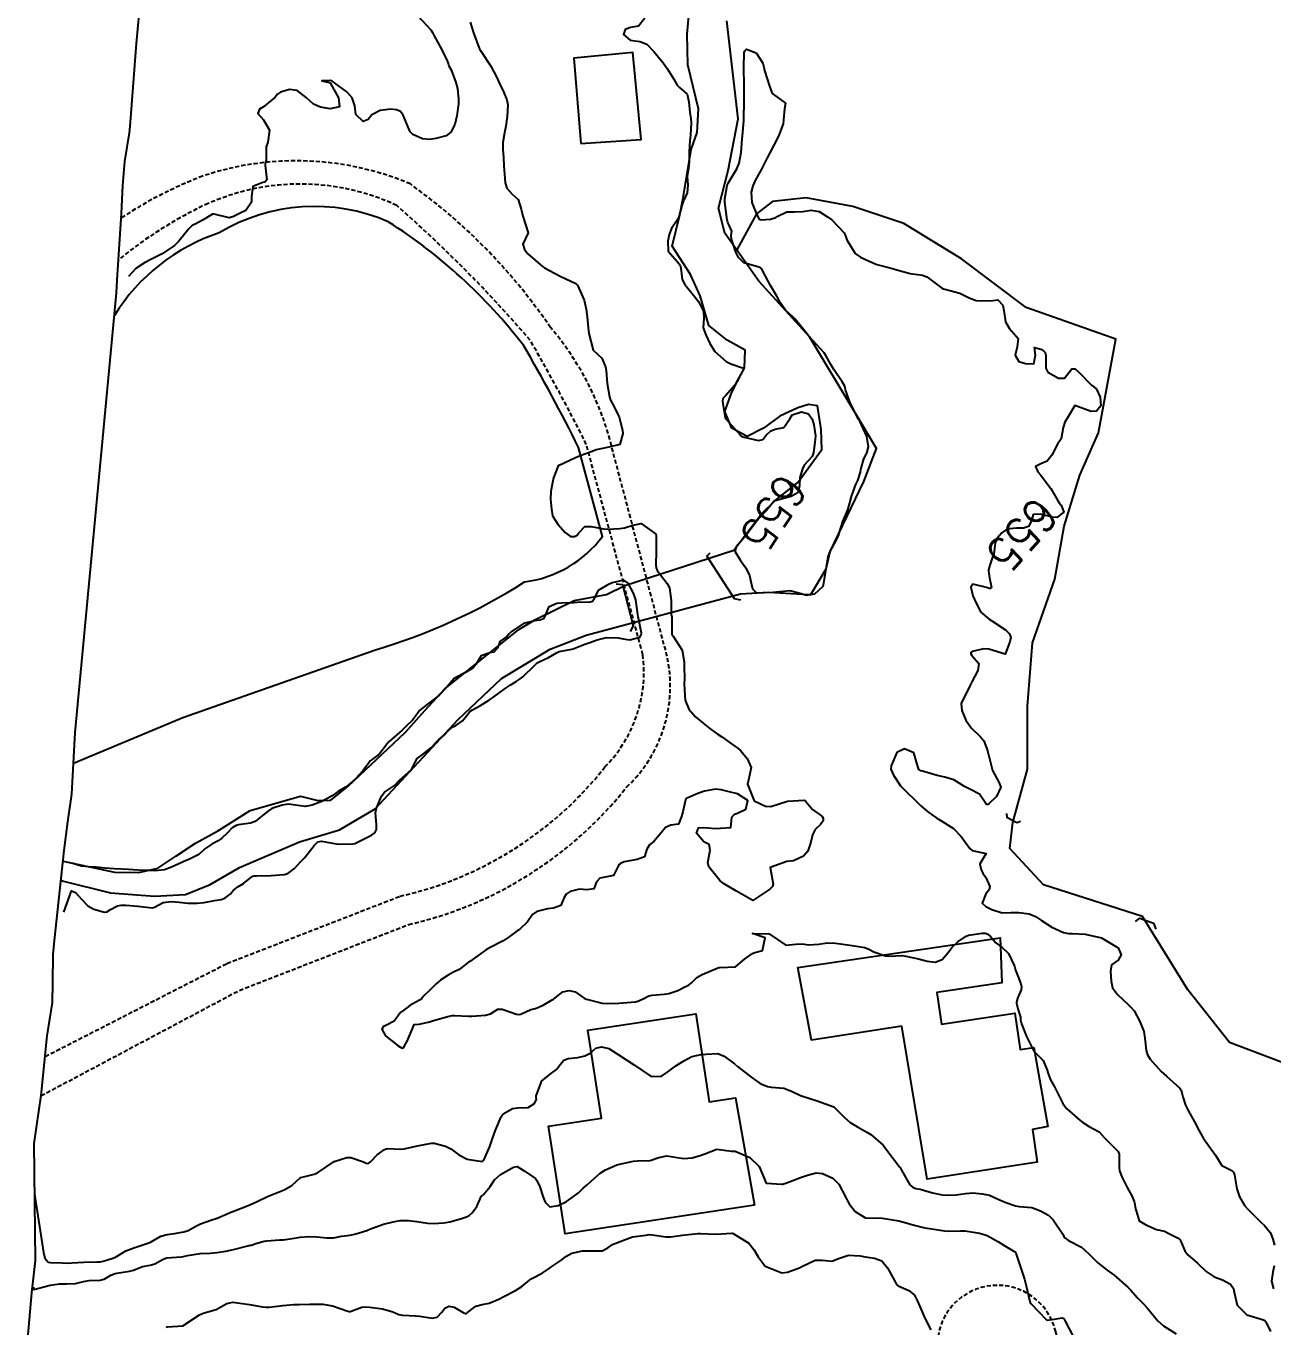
# Model space of a CAD drawing. Header units: metres. Extents: x 292545 to 299085, y 7450245 to 7463078.
# Drawn here: x 296462.1 to 296612.1, y 7460952 to 7461108.6 of the extents above; entities that cross this region are included whole.
import ezdxf
from ezdxf.enums import TextEntityAlignment as Align

# ---------------------------------------------------------------- set-up
doc = ezdxf.new("R2010")
doc.units = ezdxf.units.M
doc.linetypes.add('DASHED', pattern=[0.75, 0.5, -0.25])
for name, color, linetype in [('Area', 45, 'Continuous'), ('Cotas', 45, 'Continuous'), ('Curvas de Nivel 1m', 11, 'Continuous'), ('Curvas de Nivel 5m', 15, 'Continuous'), ('Edificações', 30, 'Continuous'), ('Hidrografia', 140, 'Continuous'), ('Pontes e viadutos', 190, 'Continuous'), ('Vias Secundárias', 230, 'DASHED')]:
    doc.layers.add(name, color=color, linetype=linetype)
doc.styles.add('Style-STANDARD', font='STANDARD.shx')

msp = doc.modelspace()

# ---------------------------------------------------------------- linework, layer by layer
at = {"layer": 'Area'}
msp.add_polyline3d([(296462.06, 7460948.32, 659.28), (296462.74, 7460956.11, 658.43), (296463.21, 7460959.99, 656.92), (296463.04, 7460974.06, 659.75), (296463.88, 7460979.84, 664.6), (296464.62, 7460987.04, 665.83), (296465.23, 7460991.05, 667.32), (296465.3, 7460993.42, 668.25), (296465.31, 7460996.81, 660.18), (296465.47, 7460998.51, 666.72), (296466.64, 7461009.32, 656.64), (296467.1, 7461012.77, 666.37), (296467.58, 7461016.11, 664.55), (296467.99, 7461023.55, 656.56), (296472.94, 7461076.44, 660.33), (296473.01, 7461077.98, 659.68), (296473.53, 7461085.98, 657.12), (296473.69, 7461089.35, 657.22), (296473.96, 7461092.23, 657.22), (296474.51, 7461095.69, 657.21), (296474.57, 7461096.45, 657.24), (296475.37, 7461106.44, 671.8), (296476.4, 7461117.7, 657.4)], dxfattribs=at)
at = {"layer": 'Curvas de Nivel 1m', "flags": 128}
for points, elevation in [([(296509.14, 7461109.81), (296510.77, 7461108.08), (296510.95, 7461107.79), (296511.17, 7461107.38), (296512.04, 7461105.78), (296512.72, 7461104.38), (296512.87, 7461103.93), (296512.94, 7461103.77), (296513.19, 7461103.28), (296513.78, 7461101.75), (296513.97, 7461101.04), (296514.1, 7461099.75), (296514.08, 7461099.17), (296513.91, 7461097.75), (296513.67, 7461096.71), (296513.17, 7461095.76), (296512.61, 7461095.35), (296511.38, 7461095), (296510.6, 7461094.9), (296509.78, 7461094.97), (296508.61, 7461095.49), (296508.29, 7461095.82), (296508.05, 7461096.4), (296507.43, 7461097.83), (296507.1, 7461098.28), (296506.65, 7461098.48), (296505.95, 7461098.55), (296504.65, 7461098.38), (296503.68, 7461097.87), (296503.21, 7461097.31), (296502.63, 7461097.06), (296501.74, 7461097.9), (296501.6, 7461098.95), (296501.28, 7461099.9), (296500.67, 7461100.64), (296498.88, 7461101.93), (296498.68, 7461102), (296497.65, 7461101.95), (296498.52, 7461101.77), (296498.68, 7461101.64), (296499.66, 7461099.92), (296499.76, 7461098.81), (296498.65, 7461098.6), (296497.5, 7461098.79), (296496.65, 7461099.15), (296495.76, 7461099.97), (296494.68, 7461100.79), (296493.75, 7461100.91), (296492.67, 7461100.58), (296492.33, 7461100.35), (296492.05, 7461100.01), (296490.65, 7461098.84), (296490.14, 7461098.54), (296489.96, 7461098.04), (296490.63, 7461097.27), (296491.34, 7461096.02), (296491.14, 7461094.56), (296490.96, 7461094.02), (296490.94, 7461092.39), (296490.84, 7461092.03), (296490.82, 7461091.78), (296491.02, 7461090.03), (296490.8, 7461089.76), (296490.54, 7461089.74), (296489.34, 7461089.23), (296489.18, 7461088.04), (296489.19, 7461087.37), (296488.51, 7461086.36), (296487.91, 7461086.06), (296486.96, 7461085.61), (296486.49, 7461085.45), (296484.68, 7461085.92), (296484.5, 7461085.91), (296483.37, 7461085.24), (296482.48, 7461084.74), (296482.06, 7461084.54), (296481.65, 7461084.13), (296480.46, 7461082.65), (296479.93, 7461082.16), (296478.44, 7461081.13), (296476.61, 7461080.2), (296476.48, 7461080.15), (296476.43, 7461080.13), (296475.27, 7461079.36), (296474.4, 7461078.4)], 657), ([(296515.49, 7461109.02), (296515.91, 7461107.73), (296516.58, 7461105.88), (296516.65, 7461105.72), (296516.73, 7461105.6), (296518, 7461103.71), (296518.69, 7461102.36), (296518.99, 7461101.7), (296519.54, 7461100.55), (296519.92, 7461099.68), (296520.02, 7461099.05), (296519.94, 7461097.68), (296519.78, 7461096.52), (296519.61, 7461095.69), (296519.44, 7461094.52), (296519.44, 7461093.69), (296519.5, 7461092.77), (296519.56, 7461091.69), (296519.61, 7461090.74), (296519.72, 7461089.68), (296519.91, 7461089.05), (296520.53, 7461088.31), (296521.29, 7461087.66), (296521.65, 7461086.52), (296521.83, 7461085.66), (296522.47, 7461083.65), (296521.82, 7461082.3), (296522.04, 7461081.65), (296522.45, 7461081.13), (296524.18, 7461079.63), (296524.42, 7461079.47), (296525.63, 7461078.83), (296526.41, 7461078.42), (296528.2, 7461077.58), (296528.4, 7461077.36), (296529.2, 7461075.57), (296529.44, 7461074.49), (296529.57, 7461073.57), (296529.69, 7461072.22), (296529.79, 7461071.57), (296530.3, 7461069.56), (296531.33, 7461068.58), (296531.78, 7461067.54), (296531.84, 7461067.1), (296531.97, 7461065.53), (296532.24, 7461063.93), (296532.37, 7461063.53), (296532.59, 7461063.17), (296533.43, 7461061.52), (296533.82, 7461059.88), (296533.88, 7461059.51), (296533.51, 7461058.18), (296532.17, 7461057.88), (296530.66, 7461057.55), (296530.16, 7461057.36), (296528.85, 7461056.88), (296528.15, 7461056.59), (296526.2, 7461055.66), (296526.14, 7461055.65), (296526.1, 7461055.65), (296526.07, 7461055.61), (296525.54, 7461054.2), (296525.4, 7461053.62), (296525.19, 7461052.53), (296525.17, 7461051.62), (296525.28, 7461050.41), (296525.42, 7461049.62), (296526.06, 7461048.6), (296526.94, 7461047.6), (296527.58, 7461047.13), (296528.04, 7461047.12), (296528.35, 7461047.27), (296528.57, 7461047.57), (296529.31, 7461048.31), (296530.05, 7461048.32), (296531.54, 7461048.06), (296532.05, 7461048.02), (296533.49, 7461048.08), (296534.05, 7461048.16), (296535.07, 7461048.49), (296536.06, 7461048.68), (296537.79, 7461047.46), (296537.86, 7461047.28), (296537.88, 7461045.46), (296537.85, 7461043.61), (296537.86, 7461043.46), (296537.87, 7461043.34), (296537.99, 7461043.02), (296539.21, 7461041.45), (296539.47, 7461040.95), (296539.68, 7461039.44), (296539.69, 7461037.68), (296539.74, 7461037.44), (296539.77, 7461037.29), (296539.75, 7461035.44), (296539.77, 7461035.31), (296539.9, 7461035.12), (296540.99, 7461033.43), (296541.23, 7461032.05), (296541.25, 7461031.43), (296541.27, 7461030), (296541.26, 7461029.43), (296541.31, 7461027.93), (296541.37, 7461027.42), (296541.79, 7461026.35), (296542.6, 7461025.41), (296543.77, 7461024.45), (296544.36, 7461023.98), (296545.21, 7461023.38), (296545.76, 7461023), (296546.92, 7461022.18), (296547.74, 7461021.62), (296548.04, 7461021.35), (296548.81, 7461020.42), (296549.3, 7461019.33), (296549.04, 7461017.99), (296548.88, 7461017.34), (296549.66, 7461015.33), (296551.04, 7461014.69), (296551.66, 7461014.65), (296553.66, 7461015.28), (296555.66, 7461015.41), (296555.89, 7461015.25), (296556.67, 7461014.26), (296557.65, 7461013.59), (296557.86, 7461013.44), (296557.98, 7461013.23), (296557.98, 7461012.89), (296557.63, 7461012.46), (296557.01, 7461011.85), (296556.69, 7461011.24), (296556.49, 7461010.36), (296556.11, 7461009.24), (296555.59, 7461008.64), (296554.4, 7461008.09), (296553.58, 7461008), (296553.04, 7461007.82), (296551.57, 7461007.3), (296551.94, 7461005.3), (296551.85, 7461004.99), (296551.54, 7461004.68), (296549.52, 7461003.33), (296547.53, 7461004.45), (296545.98, 7461005.37), (296545.55, 7461005.71), (296544.2, 7461007.39), (296544.08, 7461007.89), (296544.39, 7461009.39), (296544.25, 7461010.04), (296543.6, 7461010.38), (296542.74, 7461011.41), (296542.96, 7461012.07), (296543.62, 7461012.12), (296545.01, 7461011.99), (296545.62, 7461012.01), (296546.87, 7461012.11), (296546.99, 7461013.36), (296547.3, 7461013.7), (296547.65, 7461013.83), (296548.68, 7461014.31), (296548.92, 7461015.34), (296547.67, 7461016.14), (296546.64, 7461016.4), (296545.68, 7461016.64), (296545.03, 7461016.73), (296543.68, 7461016.49), (296542.9, 7461016.18), (296541.67, 7461015.69), (296541.49, 7461015.59), (296541.41, 7461015.42), (296541.09, 7461013.98), (296540.94, 7461013.43), (296540.55, 7461012.51), (296539.63, 7461012.39), (296538.98, 7461012.1), (296538.48, 7461011.46), (296537.6, 7461010.44), (296537.07, 7461010), (296536.74, 7461009.48), (296536.48, 7461008.59), (296535.58, 7461008.24), (296534.02, 7461007.96), (296533.58, 7461007.76), (296533.43, 7461007.67), (296533.33, 7461007.52), (296532.74, 7461006.34), (296531.55, 7461006.1), (296531.09, 7461006), (296530.7, 7461005.55), (296530.36, 7461004.73), (296529.53, 7461004.62), (296528.65, 7461004.69), (296527.53, 7461004.41), (296527.03, 7461004.1), (296526.75, 7461003.6), (296526.41, 7461002.71), (296525.51, 7461002.41), (296524.81, 7461002.32), (296523.51, 7461001.98), (296522.99, 7461001.64), (296522.39, 7461000.74), (296521.48, 7460999.86), (296521.35, 7460999.78), (296521.17, 7460999.66), (296520.18, 7460998.96), (296519.46, 7460998.46), (296517.98, 7460997.7), (296517.45, 7460997.41), (296516.45, 7460996.72), (296515.44, 7460996), (296515.28, 7460995.89), (296515.1, 7460995.73), (296514.16, 7460995.01), (296513.42, 7460994.64), (296512.84, 7460994.33), (296511.96, 7460993.77), (296511.4, 7460993.31), (296510.63, 7460992.54), (296509.9, 7460991.79), (296509.67, 7460991.51), (296509.38, 7460991.34), (296508.24, 7460990.68), (296507.36, 7460990), (296507.26, 7460989.94), (296507.13, 7460989.83), (296506.37, 7460988.81), (296505.34, 7460988.27), (296505.05, 7460988.14), (296504.88, 7460987.85), (296505.32, 7460987.04), (296506.82, 7460985.83), (296507.31, 7460985.57), (296507.51, 7460985.63), (296507.59, 7460985.83), (296507.9, 7460986.41), (296508.51, 7460987.81), (296508.75, 7460988.41), (296509.34, 7460988.44), (296510.46, 7460988.68), (296511.35, 7460988.97), (296512.98, 7460989.39), (296513.35, 7460989.48), (296513.61, 7460989.48), (296515.35, 7460989.39), (296515.68, 7460989.39), (296517.35, 7460989.54), (296517.95, 7460989.7), (296518.82, 7460990.23), (296519.36, 7460990.25), (296521.07, 7460989.66), (296521.35, 7460989.6), (296521.41, 7460989.6), (296521.59, 7460989.66), (296522.81, 7460990.19), (296523.36, 7460990.34), (296524.28, 7460990.71), (296525.38, 7460991.37), (296525.53, 7460991.46), (296525.74, 7460991.61), (296526.65, 7460992.34), (296527.39, 7460992.51), (296528.14, 7460992.33), (296529.22, 7460991.56), (296529.38, 7460991.48), (296529.5, 7460991.44), (296531.37, 7460990.97), (296531.99, 7460990.91), (296533.37, 7460990.97), (296533.88, 7460991.01), (296535.38, 7460991.14), (296535.66, 7460991.21), (296536.3, 7460991.48), (296537, 7460991.86), (296537.39, 7460991.93), (296538.82, 7460992.03), (296539.39, 7460992.13), (296540.47, 7460992.51), (296541.4, 7460992.96), (296541.71, 7460993.11), (296542.11, 7460993.41), (296542.75, 7460994.07), (296543.41, 7460994.4), (296545.22, 7460995.17), (296545.42, 7460995.26), (296545.52, 7460995.27), (296547.42, 7460995.35), (296548.49, 7460996.28), (296549.45, 7460996.95), (296549.73, 7460997.05), (296550.65, 7460997.31), (296550.97, 7460998.81), (296549.47, 7460999.33), (296551.47, 7460999.3), (296553.46, 7460997.95), (296554.68, 7460998.05), (296555.46, 7460998.1), (296556.21, 7460998), (296557.46, 7460998.05), (296558.45, 7460998.23), (296559.46, 7460998.18), (296560.34, 7460998.07), (296561.46, 7460997.92), (296562.98, 7460997.65), (296563.46, 7460997.48), (296564.06, 7460997.15), (296565.45, 7460996.65), (296565.96, 7460996.62), (296567.45, 7460996.7), (296567.91, 7460996.64), (296569.44, 7460996.3), (296570.48, 7460996.04), (296571.44, 7460995.91), (296572.28, 7460996.22), (296573, 7460997.05), (296573.46, 7460997.68), (296574.17, 7460998.33), (296575.15, 7460999.02), (296575.38, 7460999.11), (296575.47, 7460999.13), (296577.09, 7460999.39), (296577.48, 7460999.38), (296577.76, 7460999.28), (296578.08, 7460998.99), (296578.73, 7460998.24), (296579.46, 7460997.7), (296580.26, 7460996.96), (296580.98, 7460995.41), (296581.12, 7460994.95), (296581.41, 7460994.13), (296581.75, 7460993.29), (296581.82, 7460992.94), (296581.77, 7460992.57), (296581.38, 7460991.65), (296581.21, 7460991.12), (296581.21, 7460990.95), (296581.37, 7460990.28), (296581.69, 7460989.28), (296581.72, 7460988.95), (296581.81, 7460988.49), (296582.41, 7460986.94), (296583.31, 7460985.19), (296583.54, 7460984.93), (296584.43, 7460984.05), (296584.91, 7460982.91), (296584.98, 7460982.61), (296585.27, 7460981.84), (296585.79, 7460980.89), (296586.35, 7460979.78), (296586.8, 7460978.88), (296587.23, 7460978.31), (296588.9, 7460976.86), (296589.21, 7460976.62), (296589.9, 7460976.15), (296591.19, 7460975.47), (296591.79, 7460974.82), (296593.17, 7460973.39), (296593.46, 7460973.1), (296593.58, 7460972.8), (296593.56, 7460971.21), (296593.61, 7460970.8), (296593.88, 7460970.05), (296594.53, 7460968.79), (296594.76, 7460968.44), (296595.1, 7460967.79), (296595.4, 7460967.09), (296595.48, 7460966.78), (296595.51, 7460966.36), (296596, 7460964.78), (296596.67, 7460964.38), (296597.06, 7460964.19), (296598.07, 7460963.74), (296599.05, 7460963.51), (296599.57, 7460963.25), (296600.58, 7460962.72), (296600.86, 7460962.53), (296601.04, 7460962.22), (296601.48, 7460961.15), (296601.84, 7460960.7), (296603.01, 7460959.66), (296604.04, 7460958.68), (296604.99, 7460958.05), (296606.02, 7460957.69), (296606.98, 7460957.17), (296607.32, 7460956.64), (296607.42, 7460956.19), (296607.77, 7460954.63), (296608.94, 7460953.45), (296610.56, 7460952.97), (296610.93, 7460952.86), (296611.09, 7460952.76), (296611.23, 7460952.6), (296611.78, 7460951.45)], 656), ([(296466.62, 7461001.91), (296467.53, 7461004.47), (296468, 7461004.29), (296468.72, 7461003.49), (296469.51, 7461002.67), (296470.22, 7461002.26), (296471.5, 7461001.92), (296471.78, 7461001.97), (296472.22, 7461002.24), (296473.06, 7461002.68), (296473.51, 7461002.77), (296474.05, 7461002.76), (296475.51, 7461002.64), (296477.25, 7461002.44), (296477.51, 7461002.51), (296478.58, 7461003.1), (296479.51, 7461003.19), (296480.47, 7461003.11), (296481.51, 7461003.02), (296482.64, 7461002.99), (296483.51, 7461003.07), (296484.74, 7461003.31), (296485.52, 7461003.46), (296485.99, 7461003.6), (296486.62, 7461004.07), (296487.03, 7461004.57), (296487.54, 7461004.96), (296488.24, 7461005.36), (296489.07, 7461006.04), (296489.35, 7461006.24), (296489.56, 7461006.29), (296489.8, 7461006.28), (296491.56, 7461006.33), (296493.11, 7461006.44), (296493.56, 7461006.58), (296494.36, 7461007.19), (296495.1, 7461007.97), (296495.34, 7461008.21), (296495.58, 7461008.47), (296496.71, 7461009.95), (296497.16, 7461010.38), (296497.6, 7461010.48), (296499.38, 7461010.14), (296499.6, 7461010.11), (296501.37, 7461010.12), (296501.6, 7461010.17), (296502.75, 7461010.74), (296503.61, 7461011.18), (296504.01, 7461011.47), (296504.24, 7461011.86), (296504.22, 7461012.46), (296504.12, 7461013.87), (296504.24, 7461014.45), (296504.83, 7461015.86), (296505.18, 7461016.35), (296505.68, 7461016.67), (296506.38, 7461017.14), (296507.02, 7461017.83), (296507.7, 7461018.43), (296508.44, 7461019.08), (296508.78, 7461019.81), (296509.11, 7461020.42), (296509.72, 7461020.84), (296510.9, 7461021.78), (296511.27, 7461022.25), (296511.75, 7461022.73), (296512.33, 7461023.19), (296512.87, 7461023.76), (296513.35, 7461024.17), (296513.77, 7461024.39), (296514.59, 7461024.93), (296515.2, 7461025.74), (296515.45, 7461026.07), (296515.79, 7461026.27), (296516.73, 7461026.78), (296517.81, 7461027.46), (296517.96, 7461027.55), (296518.18, 7461027.7), (296519.1, 7461028.4), (296519.83, 7461028.92), (296520.29, 7461029.22), (296521.01, 7461029.67), (296521.51, 7461029.99), (296521.84, 7461030.24), (296523.27, 7461031.64), (296523.57, 7461031.92), (296523.86, 7461032.07), (296524.94, 7461032.55), (296525.88, 7461033.13), (296526.21, 7461033.27), (296527.74, 7461033.58), (296527.88, 7461033.62), (296529.3, 7461034.15), (296529.89, 7461034.35), (296530.77, 7461034.68), (296531.9, 7461034.98), (296533.32, 7461034.94), (296533.9, 7461034.81), (296534.7, 7461034.69), (296535.9, 7461035.02), (296536.08, 7461035.31), (296536.09, 7461035.49), (296535.91, 7461036.48), (296535.72, 7461037.49), (296535.68, 7461037.74), (296535.44, 7461039.5), (296535.15, 7461040.3), (296534.49, 7461041.5), (296533.98, 7461041.87), (296532.58, 7461041.53), (296531.97, 7461041.26), (296530.88, 7461040.64), (296530.35, 7461039.56), (296530.2, 7461039.3), (296529.95, 7461039.22), (296528.35, 7461039.17), (296527.95, 7461039.15), (296526.44, 7461039.1), (296525.94, 7461039.06), (296524.93, 7461038.62), (296524.51, 7461037.62), (296524.33, 7461037.22), (296523.92, 7461037.04), (296523.23, 7461036.96), (296521.91, 7461036.64), (296520.41, 7461035.67), (296520.18, 7461035.4), (296519.9, 7461035.1), (296519.08, 7461034.5), (296518.79, 7461033.69), (296518.35, 7461033.22), (296517.87, 7461033.12), (296516.82, 7461032.77), (296516.17, 7461031.73), (296515.85, 7461031.33), (296514.86, 7461030.72), (296513.84, 7461030.18), (296513.57, 7461030.02), (296513.34, 7461029.75), (296512.64, 7461028.95), (296511.82, 7461028.07), (296511.49, 7461027.77), (296510.54, 7461027.05), (296509.79, 7461026.5), (296509.41, 7461026.18), (296509.14, 7461025.81), (296508.55, 7461025.04), (296507.77, 7461024.24), (296507.32, 7461023.83), (296505.75, 7461022.45), (296505.45, 7461022.15), (296505.27, 7461021.85), (296504.6, 7461020.99), (296503.72, 7461020.3), (296503.48, 7461020.11), (296503.29, 7461019.87), (296502.61, 7461018.97), (296501.69, 7461017.96), (296501.63, 7461017.89), (296500.57, 7461017.01), (296499.67, 7461016.46), (296499.34, 7461016.25), (296498.91, 7461015.93), (296497.66, 7461015.23), (296496.47, 7461014.78), (296495.65, 7461014.65), (296494.48, 7461014.81), (296493.65, 7461014.9), (296492.86, 7461014.79), (296491.65, 7461014.38), (296491.12, 7461014.02), (296489.63, 7461012.84), (296489.06, 7461012.62), (296487.63, 7461012.43), (296487.33, 7461012.36), (296486.88, 7461012.07), (296486.25, 7461011.43), (296485.6, 7461010.82), (296485.18, 7461010.51), (296484.4, 7461010.1), (296483.59, 7461009.52), (296482.84, 7461008.86), (296481.57, 7461008.22), (296481.33, 7461008.13), (296479.56, 7461007.32), (296478.72, 7461007.01), (296477.56, 7461006.9), (296476.83, 7461006.92), (296475.56, 7461006.97), (296474.38, 7461007.04), (296473.56, 7461007.08), (296472.68, 7461007.12), (296471.56, 7461007.21), (296470.49, 7461007.34), (296469.56, 7461007.39), (296468.75, 7461007.47), (296467.57, 7461007.82)], 656), ([(296463.09, 7460968), (296464.17, 7460960.97), (296464.32, 7460960.27), (296464.72, 7460959.79), (296465, 7460959.77), (296466.4, 7460959.71), (296467, 7460959.69), (296467.56, 7460959.73), (296469, 7460959.8), (296470.57, 7460959.83), (296471, 7460959.85), (296471.34, 7460959.91), (296472.4, 7460960.24), (296472.83, 7460960.4), (296473.01, 7460960.51), (296474.07, 7460961.17), (296475.02, 7460961.54), (296476.96, 7460962.18), (296477.02, 7460962.22), (296478.27, 7460962.94), (296479.04, 7460963.14), (296479.94, 7460963.25), (296481.04, 7460963.43), (296481.58, 7460963.6), (296482.51, 7460964.12), (296483.06, 7460964.4), (296484.31, 7460964.84), (296485.06, 7460965.1), (296486.9, 7460965.89), (296487.07, 7460965.95), (296487.16, 7460965.97), (296487.36, 7460966.06), (296488.58, 7460966.55), (296489.08, 7460966.75), (296489.96, 7460967.16), (296491.1, 7460967.71), (296491.32, 7460967.8), (296491.91, 7460968.01), (296493.11, 7460968.49), (296494.06, 7460969.02), (296495.07, 7460969.97), (296495.1, 7460969.99), (296495.12, 7460970), (296496.71, 7460970.37), (296497.13, 7460970.55), (296499.14, 7460971.92), (296500.66, 7460972.39), (296501.15, 7460972.4), (296502.68, 7460971.88), (296502.98, 7460971.71), (296503.14, 7460971.66), (296503.31, 7460971.7), (296503.49, 7460971.87), (296504.29, 7460972.72), (296505.17, 7460973.37), (296505.55, 7460973.47), (296507.17, 7460973.4), (296507.55, 7460973.44), (296509.17, 7460973.8), (296510.83, 7460974.13), (296511.18, 7460974.12), (296512.52, 7460973.77), (296513.17, 7460973.44), (296514.12, 7460972.72), (296515.15, 7460972.19), (296516.94, 7460971.91), (296517.15, 7460972.06), (296517.86, 7460973.7), (296518.2, 7460974.67), (296518.55, 7460975.69), (296519.21, 7460977.29), (296519.37, 7460977.52), (296519.56, 7460977.68), (296520.6, 7460978.29), (296521.22, 7460978.39), (296522.46, 7460978.41), (296523.23, 7460978.91), (296523.47, 7460979.4), (296523.45, 7460979.64), (296523.44, 7460979.83), (296524.12, 7460981.63), (296525.27, 7460982.55), (296525.88, 7460983), (296526.32, 7460983.6), (296526.77, 7460984.12), (296527.29, 7460984.32), (296528.43, 7460984.44), (296529.3, 7460984.64), (296529.92, 7460984.95), (296530.63, 7460985.55), (296531.31, 7460985.72), (296532.17, 7460985.53), (296533.3, 7460984.8), (296535.28, 7460983.49), (296537.27, 7460982.16), (296538.53, 7460982.2), (296539.28, 7460982.7), (296540.25, 7460983.44), (296540.9, 7460983.82), (296541.29, 7460984.05), (296542.18, 7460984.53), (296543.3, 7460984.8), (296543.87, 7460984.83), (296545.31, 7460984.91), (296546.07, 7460984.6), (296547.29, 7460983.65), (296547.66, 7460983.35), (296549.27, 7460982.09), (296549.71, 7460981.77), (296550.38, 7460981.31), (296551.26, 7460980.93), (296551.72, 7460980.84), (296553.25, 7460980.73), (296554.15, 7460980.37), (296555.24, 7460979.84), (296557.23, 7460979.23), (296559.23, 7460978.48), (296560.55, 7460977.2), (296561.21, 7460976.61), (296562.09, 7460976.07), (296563.2, 7460975.46), (296563.7, 7460975.15), (296565.17, 7460973.88), (296565.74, 7460973.13), (296567.14, 7460971.29), (296567.23, 7460971.2), (296567.27, 7460971.12), (296567.39, 7460970.87), (296568.38, 7460969.1), (296568.79, 7460968.78), (296569.11, 7460968.68), (296569.62, 7460968.57), (296571.1, 7460968.14), (296572.27, 7460967.89), (296573.1, 7460967.85), (296573.98, 7460967.92), (296575.1, 7460968.06), (296575.99, 7460968.13), (296577.1, 7460968.04), (296577.97, 7460967.85), (296579.1, 7460967.36), (296579.94, 7460966.96), (296581.09, 7460966.56), (296581.54, 7460966.5), (296583.09, 7460966.38), (296584.13, 7460965.97), (296585.08, 7460965.44), (296585.65, 7460964.89), (296586.78, 7460963.15), (296586.93, 7460962.88), (296587.04, 7460962.72), (296587.49, 7460962.42), (296589.03, 7460961.6), (296589.43, 7460961.26), (296589.87, 7460960.85), (296591.01, 7460959.73), (296592.15, 7460958.82), (296592.99, 7460958.22), (296594.64, 7460956.79), (296594.97, 7460956.42), (296595.73, 7460955.55), (296596.52, 7460954.77), (296596.95, 7460954.31), (296598.24, 7460952.75), (296598.92, 7460952.15), (296600.44, 7460951.19)], 657), ([(296462.96, 7460956.8), (296463, 7460956.53), (296463.01, 7460956.5), (296463.03, 7460956.49), (296463.16, 7460956.55), (296464.96, 7460957.02), (296466.09, 7460957.18), (296466.97, 7460957.2), (296468.01, 7460957.24), (296468.97, 7460957.47), (296469.65, 7460957.59), (296470.97, 7460957.63), (296471.46, 7460957.76), (296472.26, 7460958.24), (296472.79, 7460958.43), (296472.99, 7460958.46), (296474.51, 7460958.7), (296474.99, 7460958.85), (296476.07, 7460959.27), (296477, 7460959.45), (296477.56, 7460959.61), (296478.58, 7460960.16), (296478.88, 7460960.29), (296479, 7460960.32), (296480.71, 7460960.44), (296481.01, 7460960.49), (296481.48, 7460960.61), (296483.01, 7460960.84), (296484.21, 7460960.9), (296485.01, 7460960.97), (296486.08, 7460961.14), (296487.02, 7460961.33), (296488.76, 7460961.78), (296489.02, 7460961.83), (296489.19, 7460961.86), (296489.69, 7460962.03), (296490.73, 7460962.32), (296491.03, 7460962.37), (296492.56, 7460962.47), (296493.03, 7460962.5), (296494.34, 7460962.67), (296495.04, 7460962.79), (296496.12, 7460962.88), (296497.04, 7460962.85), (296498.25, 7460962.71), (296499.04, 7460962.73), (296500.03, 7460962.92), (296501.04, 7460963.05), (296501.75, 7460963.19), (296503.05, 7460963.62), (296503.23, 7460963.69), (296503.64, 7460963.87), (296505.06, 7460964.37), (296506.22, 7460964.67), (296507.06, 7460964.82), (296508.08, 7460964.83), (296509.06, 7460964.69), (296510.35, 7460964.5), (296511.06, 7460964.46), (296512.31, 7460964.52), (296513.06, 7460964.65), (296514.35, 7460965.03), (296515.07, 7460965.25), (296515.38, 7460965.42), (296515.72, 7460965.72), (296516.29, 7460966.51), (296516.82, 7460967.71), (296516.96, 7460967.84), (296517.1, 7460967.94), (296517.91, 7460968.9), (296518.44, 7460969.7), (296519.13, 7460970.35), (296520.7, 7460971.23), (296521.14, 7460971.3), (296521.99, 7460970.8), (296523.13, 7460970.04), (296523.35, 7460969.87), (296523.52, 7460969.63), (296523.88, 7460968.86), (296524.29, 7460967.62), (296524.5, 7460967.03), (296525.08, 7460966.45), (296526.09, 7460966.6), (296527.09, 7460967.09), (296527.38, 7460967.3), (296527.76, 7460967.58), (296528.52, 7460968.16), (296529.11, 7460968.69), (296529.57, 7460969.11), (296530.05, 7460969.56), (296531.13, 7460970.51), (296531.76, 7460970.91), (296533.14, 7460971.52), (296534.76, 7460971.89), (296535.15, 7460971.96), (296535.63, 7460971.98), (296537.15, 7460972.03), (296538.21, 7460972.4), (296539.15, 7460972.6), (296540.16, 7460972.44), (296541.15, 7460972.29), (296542.2, 7460972.37), (296543.16, 7460972.62), (296543.73, 7460972.82), (296545.16, 7460973.38), (296546.94, 7460973.14), (296547.16, 7460973.15), (296547.37, 7460973.14), (296549.15, 7460972.41), (296550.28, 7460971.32), (296551.12, 7460969.31), (296553, 7460969.17), (296553.11, 7460969.18), (296553.19, 7460969.21), (296553.35, 7460969.28), (296554.62, 7460969.76), (296555.12, 7460969.93), (296556.1, 7460970.27), (296557.13, 7460970.55), (296557.87, 7460970.48), (296559.12, 7460969.9), (296559.86, 7460969.2), (296560.71, 7460967.58), (296560.89, 7460967.19), (296561.09, 7460966.81), (296561.81, 7460965.91), (296562.99, 7460965.16), (296563.07, 7460965.13), (296563.1, 7460965.13), (296565.07, 7460965.1), (296565.11, 7460965.1), (296567.07, 7460964.77), (296567.51, 7460964.67), (296569.06, 7460964.23), (296570.19, 7460963.95), (296571.05, 7460963.8), (296572.55, 7460963.56), (296573.05, 7460963.51), (296574.49, 7460963.59), (296575.05, 7460963.59), (296576.78, 7460963.27), (296577.05, 7460963.21), (296577.69, 7460962.99), (296579.04, 7460962.26), (296579.81, 7460961.75), (296581.02, 7460961.06), (296581.13, 7460960.95), (296581.2, 7460960.77), (296581.79, 7460958.94), (296582.18, 7460957.74), (296582.38, 7460956.94), (296582.82, 7460955.07), (296582.88, 7460954.93), (296582.95, 7460954.82), (296584.8, 7460952.9), (296584.87, 7460952.84), (296584.92, 7460952.82), (296585.52, 7460952.89), (296586.72, 7460953.09), (296586.92, 7460953.02), (296587.02, 7460952.88), (296587.1, 7460952.7), (296588.05, 7460950.87)], 658), ([(296478.91, 7460951.96), (296479.07, 7460952), (296480.91, 7460952.14), (296482.93, 7460953.45), (296483.37, 7460953.66), (296484.93, 7460954.09), (296486.2, 7460954.82), (296486.94, 7460954.97), (296487.77, 7460954.88), (296488.94, 7460954.69), (296490.53, 7460954.43), (296490.94, 7460954.37), (296491.3, 7460954.37), (296492.94, 7460954.58), (296494.23, 7460954.69), (296494.94, 7460954.71), (296496.16, 7460954.74), (296496.94, 7460954.76), (296497.76, 7460954.76), (296498.94, 7460954.56), (296500.78, 7460953.9), (296500.93, 7460953.85), (296500.99, 7460953.84), (296501.17, 7460953.9), (296502.45, 7460954.38), (296502.94, 7460954.42), (296503.44, 7460954.37), (296504.94, 7460954.2), (296506.2, 7460953.84), (296506.93, 7460953.52), (296507.34, 7460953.41), (296508.93, 7460953.36), (296509.42, 7460953.3), (296510.92, 7460953.06), (296511.51, 7460953.19), (296512.08, 7460953.77), (296512.44, 7460954.26), (296512.94, 7460954.5), (296513.57, 7460954.39), (296514.67, 7460953.73), (296514.93, 7460953.62), (296515.04, 7460953.62), (296515.17, 7460953.73), (296516.16, 7460954.5), (296516.94, 7460954.69), (296517.8, 7460954.85), (296518.95, 7460955.35), (296519.56, 7460955.68), (296520.96, 7460956.41), (296521.72, 7460956.89), (296522.63, 7460957.64), (296522.83, 7460957.78), (296522.98, 7460957.86), (296524.14, 7460958.48), (296524.99, 7460959.05), (296525.33, 7460959.28), (296525.81, 7460959.6), (296526.51, 7460960.09), (296527.01, 7460960.48), (296527.72, 7460960.88), (296529.02, 7460961.15), (296530.64, 7460961.17), (296531.02, 7460961.15), (296531.38, 7460961.18), (296532.05, 7460961.53), (296532.62, 7460961.93), (296533.03, 7460962.07), (296534.08, 7460962.47), (296535.04, 7460962.83), (296536.62, 7460963.06), (296537.04, 7460963.11), (296537.41, 7460963.1), (296539.04, 7460962.85), (296539.63, 7460962.85), (296541.04, 7460963.03), (296542.9, 7460963.26), (296543.04, 7460963.26), (296543.2, 7460963.24), (296545.04, 7460963.17), (296546.99, 7460963.29), (296547.04, 7460963.28), (296547.15, 7460963.24), (296549.03, 7460962.09), (296549.64, 7460961.32), (296550.13, 7460960.44), (296551, 7460959.31), (296552.99, 7460958.52), (296553.67, 7460958.6), (296555, 7460959.09), (296555.13, 7460959.13), (296555.41, 7460959.26), (296557.01, 7460960.06), (296557.85, 7460960.06), (296559.01, 7460959.93), (296559.92, 7460960.3), (296561.02, 7460960.63), (296562.42, 7460960.58), (296563.02, 7460960.43), (296564.13, 7460960.27), (296565.01, 7460959.97), (296565.72, 7460959.13), (296566.59, 7460957.51), (296566.8, 7460957.12), (296566.97, 7460956.94), (296568.27, 7460956.41), (296568.96, 7460955.83), (296569.33, 7460955.09), (296569.58, 7460954.45), (296570.18, 7460953.08), (296570.91, 7460951.67)], 659)]:
    msp.add_lwpolyline(points, dxfattribs=dict(at, elevation=elevation))
at = {"layer": 'Curvas de Nivel 5m', "elevation": 655, "flags": 128}
for points in [[(296536.5, 7461109.48), (296535.74, 7461108.53), (296534.77, 7461108.39), (296534.13, 7461108.15), (296533.93, 7461107.52), (296534.75, 7461106.85), (296535.92, 7461106.67), (296536.74, 7461106.38), (296537.59, 7461105.47), (296538.72, 7461104.12), (296539.21, 7461103.46), (296539.98, 7461102.16), (296540.4, 7461101.44), (296540.68, 7461101.16), (296541.59, 7461100.34), (296541.81, 7461099.42), (296541.93, 7461098.13), (296542.06, 7461097.42), (296542.1, 7461096.89), (296542.02, 7461095.42), (296541.94, 7461094.76), (296541.85, 7461093.42), (296541.84, 7461092.15), (296541.75, 7461091.42), (296541.59, 7461090.46), (296541.7, 7461089.42), (296541.6, 7461088.49), (296541.14, 7461087.43), (296540.98, 7461086.97), (296540.56, 7461085.44), (296540.49, 7461085.29), (296539.73, 7461084.2), (296539.45, 7461083.45), (296539.26, 7461082.65), (296539.3, 7461081.45), (296540.43, 7461080.17), (296540.76, 7461079.77), (296540.84, 7461079.43), (296541.02, 7461078.04), (296541.32, 7461077.43), (296542.38, 7461076.17), (296542.95, 7461075.4), (296543.55, 7461074.21), (296543.59, 7461073.4), (296543.52, 7461072.22), (296543.84, 7461071.39), (296544.32, 7461070.34), (296544.94, 7461069.38), (296546.29, 7461068.2), (296546.84, 7461067.91), (296548.28, 7461067.41), (296548.39, 7461067.34), (296548.4, 7461067.22), (296548.28, 7461067), (296547.66, 7461065.95), (296547.35, 7461065.35), (296546.24, 7461064.09), (296545.9, 7461063.71), (296545.85, 7461063.37), (296546.17, 7461061.42), (296546.18, 7461061.37), (296546.21, 7461061.32), (296547.97, 7461059.34), (296548.07, 7461059.23), (296548.18, 7461059.16), (296548.45, 7461059.06), (296550.18, 7461058.66), (296550.69, 7461058.8), (296551.1, 7461059.31), (296551.65, 7461059.85), (296552.19, 7461060.02), (296553.24, 7461060.24), (296553.94, 7461061.27), (296554.22, 7461061.76), (296555.37, 7461062.11), (296556.22, 7461061.89), (296556.64, 7461061.25), (296556.86, 7461060.58), (296557.06, 7461059.24), (296556.98, 7461058.44), (296556.82, 7461057.24), (296556.64, 7461056.76), (296556.15, 7461056.24), (296555.68, 7461055.72), (296555.47, 7461055.26), (296555.16, 7461054.23), (296555.13, 7461053.26), (296554.96, 7461052.4), (296554.1, 7461051.95), (296552.2, 7461051.41), (296552.09, 7461051.38), (296552.03, 7461051.37), (296551.97, 7461051.3), (296551.15, 7461050.24), (296550.25, 7461049.32), (296550.16, 7461049.23), (296550.06, 7461049.1), (296548.73, 7461047.34), (296548.03, 7461046.49), (296547.51, 7461045.88), (296547.35, 7461045.36), (296548.01, 7461044.23), (296548.67, 7461043.34), (296549.1, 7461042.45), (296549.33, 7461041.33), (296549.47, 7461040.83), (296549.96, 7461040.36), (296550.9, 7461040.37), (296551.96, 7461040.44), (296552.75, 7461040.5), (296553.97, 7461040.63), (296555.03, 7461040.33), (296555.96, 7461040.05), (296556.98, 7461040.22), (296557.97, 7461041.15), (296558.01, 7461041.23), (296558.02, 7461041.28), (296558.33, 7461043.22), (296558.56, 7461044.68), (296558.75, 7461045.22), (296559.62, 7461046.79), (296559.81, 7461047.2), (296560.05, 7461048.05), (296560.34, 7461048.92), (296560.46, 7461049.2), (296560.94, 7461050.33), (296561.18, 7461051.19), (296561.36, 7461051.93), (296561.83, 7461053.18), (296561.91, 7461053.38), (296562.12, 7461053.87), (296562.45, 7461054.85), (296562.51, 7461055.18), (296562.84, 7461056.48), (296563.2, 7461057.17), (296563.42, 7461057.92), (296563.21, 7461059.17), (296562.39, 7461061), (296562.27, 7461061.18), (296562.24, 7461061.21), (296562.21, 7461061.25), (296561.21, 7461063.19), (296560.67, 7461064.78), (296560.56, 7461065.2), (296560.26, 7461065.75), (296559.24, 7461067.22), (296558.89, 7461067.82), (296558.3, 7461068.92), (296558.07, 7461069.23), (296556.33, 7461071.14), (296556.24, 7461071.25), (296555.81, 7461071.78), (296554.61, 7461073.27), (296554.36, 7461073.51), (296553.44, 7461074.36), (296552.81, 7461075.29), (296552.38, 7461076.05), (296551.63, 7461077.31), (296550.76, 7461078.98), (296550.59, 7461079.32), (296550.42, 7461079.46), (296550.23, 7461079.52), (296548.43, 7461080.05), (296547.77, 7461080.69), (296547.47, 7461081.35), (296546.94, 7461082.89), (296546.89, 7461083.36), (296546.97, 7461083.86), (296546.49, 7461084.9), (296546.39, 7461085.37), (296546.38, 7461085.49), (296546.13, 7461087.37), (296546.14, 7461087.76), (296546.4, 7461089.37), (296546.44, 7461089.48), (296546.55, 7461089.65), (296547.59, 7461091.35), (296547.87, 7461092.05), (296548.09, 7461093.35), (296548.23, 7461094.96), (296548.26, 7461095.35), (296548.43, 7461097.14), (296548.44, 7461097.34), (296548.44, 7461097.54), (296548.46, 7461099.34), (296548.47, 7461099.54), (296548.45, 7461101.34), (296548.45, 7461101.58), (296548.44, 7461103.34), (296548.44, 7461103.62), (296548.48, 7461105.34), (296548.53, 7461105.55), (296548.74, 7461105.75), (296549.92, 7461105.33), (296550.72, 7461104.08), (296550.85, 7461103.45), (296550.88, 7461103.32), (296550.96, 7461103.06), (296551.49, 7461101.31), (296551.82, 7461100.45), (296552.67, 7461099.84), (296553.45, 7461099.28), (296553.33, 7461098.6), (296553.18, 7461097.28), (296553.14, 7461096.77), (296552.61, 7461095.29), (296551.56, 7461093.31), (296551.21, 7461092.68), (296550.56, 7461091.32), (296549.81, 7461090.06), (296549.52, 7461089.33), (296549.31, 7461088.56), (296549.38, 7461087.33), (296550, 7461085.83), (296550.27, 7461085.32), (296550.49, 7461085.21), (296551.61, 7461085.3), (296552.26, 7461085.53), (296552.5, 7461085.69), (296553.6, 7461086.18), (296554.51, 7461086.18), (296555.53, 7461086.24), (296556.51, 7461086.38), (296557.49, 7461086.23), (296558.5, 7461085.61), (296559, 7461085.21), (296560.48, 7461083.65), (296560.68, 7461083.2), (296560.83, 7461082.84), (296561.81, 7461081.19), (296562.44, 7461080.74), (296563.51, 7461080.24), (296564.43, 7461079.84), (296566.14, 7461079.42), (296566.43, 7461079.35), (296567.1, 7461079.12), (296568.42, 7461078.78), (296569.91, 7461078.58), (296570.42, 7461078.39), (296572.19, 7461077.06), (296572.4, 7461076.93), (296572.59, 7461076.87), (296574.39, 7461076.41), (296575.55, 7461075.86), (296576.38, 7461075.54), (296577.9, 7461075.47), (296578.38, 7461075.52), (296578.99, 7461075.59), (296579.59, 7461074.97), (296579.72, 7461074.32), (296579.9, 7461072.97), (296580.34, 7461072.2), (296581.43, 7461070.95), (296581.32, 7461069.94), (296581.06, 7461068.95), (296581.52, 7461068.18), (296582.29, 7461067.96), (296583.3, 7461067.92), (296583.51, 7461068.93), (296583.4, 7461069.85), (296584.31, 7461069.61), (296584.66, 7461069.26), (296584.75, 7461068.91), (296584.74, 7461067.37), (296584.99, 7461066.91), (296586.27, 7461066.16), (296586.99, 7461066.16), (296587.55, 7461066.88), (296587.87, 7461067.29), (296588.29, 7461067.29), (296588.77, 7461066.87), (296590.26, 7461065.35), (296590.54, 7461065.13), (296590.86, 7461064.84), (296591.28, 7461063.87), (296591.38, 7461062.83), (296590.87, 7461062.19), (296590.22, 7461062.15), (296588.23, 7461062.87), (296587.5, 7461061.59), (296587.04, 7461060.88), (296586.85, 7461060.23), (296586.59, 7461058.89), (296586.42, 7461058.65), (296586.18, 7461058.31), (296585.46, 7461056.9), (296584.9, 7461056.17), (296584.15, 7461055.86), (296583.51, 7461055.55), (296583.81, 7461054.92), (296584.13, 7461054.53), (296585.35, 7461052.91), (296586.1, 7461051.56), (296586.35, 7461051.16), (296586.58, 7461050.89), (296586.93, 7461050.04), (296586.07, 7461049.41), (296585.55, 7461049.43), (296584.08, 7461049.8), (296583.22, 7461049.78), (296582.97, 7461048.93), (296582.65, 7461048.34), (296582.05, 7461048.11), (296581.24, 7461048.14), (296580.05, 7461048.02), (296579.47, 7461047.55), (296578.95, 7461046.98), (296578.66, 7461046.36), (296578.49, 7461044.99), (296578.35, 7461044.65), (296578, 7461043.66), (296577.87, 7461043.12), (296577.85, 7461042.99), (296577.98, 7461042.14), (296578.23, 7461040.99), (296578.1, 7461040.86), (296577.97, 7461040.85), (296577.62, 7461040.99), (296575.98, 7461041.4), (296575.73, 7461041.01), (296575.96, 7461040), (296576.4, 7461039.01), (296576.94, 7461038.02), (296577.92, 7461037.19), (296578.27, 7461036.99), (296579.91, 7461035.88), (296580.37, 7461035.42), (296580.55, 7461034.96), (296580.43, 7461034.43), (296579.87, 7461032.97), (296577.88, 7461033.55), (296577.29, 7461033.59), (296575.88, 7461033.27), (296575.72, 7461033.18), (296575.73, 7461033.02), (296575.87, 7461032.8), (296576.69, 7461031.84), (296576.58, 7461031.01), (296575.84, 7461029.62), (296575.64, 7461029.22), (296575.56, 7461029.02), (296574.96, 7461027.88), (296574.58, 7461027.03), (296574.64, 7461026.19), (296575.14, 7461025.03), (296575.77, 7461024.08), (296576.91, 7461023), (296577.29, 7461022.54), (296577.74, 7461021.36), (296577.82, 7461020.99), (296577.84, 7461020.88), (296578.34, 7461018.98), (296579.11, 7461017.56), (296579.33, 7461016.97), (296578.8, 7461015.85), (296577.95, 7461014.99), (296577.76, 7461014.89), (296577.66, 7461014.88), (296577.58, 7461014.91), (296577.53, 7461014.99), (296576.77, 7461016.1), (296575.68, 7461016.69), (296574.98, 7461017.03), (296573.7, 7461017.86), (296572.59, 7461018.16), (296571.7, 7461018.35), (296569.93, 7461018.87), (296569.71, 7461018.94), (296569.46, 7461019.09), (296569.36, 7461019.45), (296568.86, 7461021.1), (296567.74, 7461021.57), (296566.81, 7461021.12), (296566.13, 7461019.54), (296566.11, 7461019.13), (296566.43, 7461018.4), (296567.28, 7461017.12), (296567.47, 7461016.9), (296567.68, 7461016.7), (296569.34, 7461015.09), (296569.66, 7461014.76), (296570.55, 7461013.98), (296571.64, 7461013.23), (296571.93, 7461013.06), (296573.63, 7461011.97), (296574.57, 7461011.03), (296575.6, 7461009.57), (296575.91, 7461009.33), (296577.59, 7461008.99), (296576.82, 7461007.75), (296576.96, 7461007), (296577.19, 7461006.63), (296577.55, 7461006.1), (296578.01, 7461004.99), (296577.94, 7461004.59), (296577.53, 7461004.11), (296577.11, 7461003), (296577.52, 7461002.61), (296578.26, 7461002.23), (296579.51, 7461001.84), (296580.6, 7461001.86), (296581.51, 7461001.89), (296582.74, 7461001.7), (296583.5, 7461001.39), (296584.22, 7461000.91), (296585.49, 7461000.11), (296586.9, 7460999.47), (296587.48, 7460999.33), (296587.93, 7460999.33), (296589.48, 7460999.28), (296591.47, 7460998.83), (296593.45, 7460997.61), (296593.81, 7460996.8), (296593.44, 7460996.15), (296592.66, 7460995.59), (296592.52, 7460994.82), (296592.62, 7460993.61), (296592.78, 7460992.82), (296593.39, 7460991.99), (296594.68, 7460990.79), (296595.03, 7460990.45), (296595.37, 7460990.03), (296596.08, 7460988.77), (296596.55, 7460987.56), (296596.68, 7460986.77), (296596.82, 7460985.26), (296596.97, 7460984.76), (296597.3, 7460984.23), (296598.64, 7460982.75), (296599.27, 7460982.17), (296600.87, 7460980.72), (296601.02, 7460980.48), (296601.24, 7460979.68), (296601.55, 7460978.71), (296601.86, 7460978.07), (296602.64, 7460976.7), (296603.2, 7460975.59), (296603.71, 7460974.68), (296605.16, 7460972.67), (296605.94, 7460971.45), (296607.14, 7460970.82), (296607.35, 7460970.64), (296607.46, 7460970.31), (296607.73, 7460968.63), (296608.06, 7460967.67), (296608.66, 7460966.62), (296609.09, 7460966.12), (296610.64, 7460964.6), (296611.06, 7460964.21), (296611.78, 7460963.32), (296612.08, 7460962.58), (296612.28, 7460961.83)], [(296612.24, 7460959.35), (296612.07, 7460958.58), (296611.91, 7460957.52), (296612.15, 7460956.58)]]:
    msp.add_lwpolyline(points, dxfattribs=at)
at = {"layer": 'Edificações'}
for points in [[(296528.79, 7461094.42), (296536.06, 7461094.91), (296535.05, 7461105.35), (296527.95, 7461104.67)], [(296567.44, 7460988.2), (296556.56, 7460986.52), (296554.93, 7460995.24), (296579.25, 7460998.83), (296579.48, 7460993.4), (296571.66, 7460992.25), (296572.22, 7460988.45), (296581.04, 7460989.76), (296581.68, 7460985.41), (296583.3, 7460985.65), (296585, 7460976.11), (296583.16, 7460975.78), (296583.72, 7460971.82), (296570.49, 7460969.79)], [(296549.72, 7460966.67), (296526.92, 7460963.19), (296524.94, 7460976.16), (296531.29, 7460977.13), (296529.67, 7460987.71), (296542.64, 7460989.68), (296544.24, 7460979.09), (296547.4, 7460979.56)]]:
    msp.add_lwpolyline(points, close=True, dxfattribs=at)
at = {"layer": 'Hidrografia', "elevation": 657.82}
msp.add_lwpolyline([(296466.51, 7461008.05), (296472.7, 7461006.73), (296475.62, 7461006.7), (296477.9, 7461007.21), (296480.1, 7461008.64), (296482.47, 7461010.21), (296485.21, 7461011.75), (296489.01, 7461014.17), (296495.09, 7461015.89), (296497.15, 7461015.35), (296498.72, 7461015.41), (296500.8, 7461017.09), (296507.72, 7461023.58), (296510.06, 7461026.2), (296512.43, 7461028.8), (296521.37, 7461035.95), (296523.34, 7461037.12), (296528.01, 7461039.44), (296531.89, 7461040.15), (296534.09, 7461041.21), (296547.21, 7461045.46), (296550.56, 7461049.85), (296552.2, 7461051.46), (296554.91, 7461053.62), (296557.79, 7461057.58), (296557.71, 7461060), (296557.28, 7461062.85), (296556.21, 7461063), (296554.92, 7461062.59), (296552.75, 7461061.6), (296550.77, 7461060.17), (296548.81, 7461059.15), (296546.99, 7461060.17), (296546.12, 7461062.15), (296546.97, 7461064.49), (296547.61, 7461065.75), (296548.49, 7461067.41), (296548.57, 7461069.56), (296546.41, 7461070.76), (296544.22, 7461072.51), (296543.16, 7461076.08), (296542.02, 7461078.65), (296539.8, 7461082.08), (296540.71, 7461085.82), (296541.11, 7461087.89), (296542.08, 7461093.7), (296542.81, 7461095.74), (296542.96, 7461098.58), (296541.67, 7461103.89), (296541.61, 7461107.56), (296541.94, 7461111.07)], dxfattribs=at)
at = {"layer": 'Hidrografia'}
for points in [[(296466.25, 7461005.74), (296472.21, 7461004.25), (296477.5, 7461003.83), (296481.25, 7461004.04), (296484.21, 7461005.24), (296487.74, 7461007.28), (296494.95, 7461010.39), (296499.77, 7461011.82), (296504.08, 7461014.36), (296514.04, 7461025.1), (296519.27, 7461030.04), (296525.13, 7461033.56), (296529.44, 7461035.26), (296548.02, 7461040.21), (296551.43, 7461040.41), (296555.49, 7461040.19), (296556.47, 7461040.14), (296558.33, 7461043.22), (296558.8, 7461045.31), (296562.86, 7461053.73), (296564.38, 7461057.73), (296561.83, 7461061.99), (296556.33, 7461071.14), (296550.23, 7461077.85), (296546.15, 7461083.64), (296545.38, 7461086.64), (296546.54, 7461091.16), (296547.74, 7461097.37), (296546.37, 7461109.18)], [(296615.64, 7460982.91), (296606.86, 7460986.25), (296601.83, 7460992.59), (296596.39, 7461001.4), (296584.46, 7461005.22), (296580.41, 7461009.56), (296580.77, 7461012.71), (296582.56, 7461019.12), (296582.56, 7461026.72), (296583.16, 7461034.32), (296585.84, 7461041.98), (296586.96, 7461048.36), (296588.86, 7461054.49), (296591.11, 7461059.59), (296593.18, 7461070.87), (296582.38, 7461074.67), (296574.6, 7461080.54), (296567.68, 7461084.77), (296561.54, 7461086.84), (296555.92, 7461087.87), (296551.86, 7461087.44), (296549.94, 7461085.96), (296547.58, 7461081.61)]]:
    msp.add_lwpolyline(points, dxfattribs=at)
at = {"layer": 'Hidrografia', "elevation": 664.6}
msp.add_lwpolyline([(296467.78, 7461019.83), (296480.93, 7461025.34), (296503.97, 7461033.45, 0.070138), (296522.05, 7461041.66, 0.202817), (296531.41, 7461047.14), (296528.53, 7461057.85, 0.017116), (296521.9, 7461070.14, 0.086761), (296505.64, 7461085, 0.241755), (296485.29, 7461083.66, 0.174866), (296472.69, 7461073.72, 0.063191)], format="xyb", dxfattribs=at)
at = {"layer": 'Pontes e viadutos'}
for points in [[(296544.32, 7461045.12), (296543.96, 7461044.74), (296547.26, 7461039.68), (296548, 7461039.52)], [(296533.05, 7461041.42), (296533.82, 7461041.35), (296535.09, 7461036.36), (296534.73, 7461035.71)], [(296580.03, 7461013.81), (296580.06, 7461013.34), (296581.26, 7461012.69), (296581.71, 7461012.86)], [(296595.56, 7461000.79), (296596.06, 7461001.19), (296597.72, 7461000.58), (296597.97, 7460999.87)]]:
    msp.add_lwpolyline(points, dxfattribs=at)
at = {"layer": 'Vias Secundárias', "elevation": 664.6}
for points in [[(296463.88, 7460979.84), (296487.73, 7460992.51), (296508.1, 7461000.43, 0.17073), (296534.32, 7461016.97, 0.287391), (296538.81, 7461034.12), (296532.1, 7461059.53, 0.103437), (296525.18, 7461072.26, 0.087406), (296508.3, 7461089.55, 0.182774), (296483.31, 7461090.5, 0.052293), (296473.49, 7461085.45, -13.359456)], [(296464.37, 7460984.55), (296486.24, 7460995.75), (296507.06, 7461003.84, 0.17387), (296531.7, 7461019.39, 0.230972), (296536.27, 7461032.9), (296529.47, 7461058.21, 0.017348), (296522.72, 7461070.73, 0.035151), (296506.66, 7461086.96, 0.21672), (296483.99, 7461087.2, 0.063239), (296473.17, 7461080.4, 0.107852)]]:
    msp.add_lwpolyline(points, format="xyb", dxfattribs=at)
at = {"layer": 'Vias Secundárias'}
msp.add_lwpolyline([(296605.74, 7460885.44, -0.26965), (296601.44, 7460889.37, 0.030953), (296598.38, 7460897.39, -0.078516), (296595.48, 7460907.87), (296591.6, 7460924.1), (296588.73, 7460939.21), (296585.95, 7460951.4, 0.87656), (296571.72, 7460950.09, 0.13082), (296576.44, 7460929.1, 0.059438), (296583.86, 7460918.25, 0.005071), (296591.01, 7460906.76, 0.0145), (296596.53, 7460894.54, -0.061373), (296598.68, 7460888.28, -0.284749), (296596.77, 7460883, -27.681549)], format="xyb", dxfattribs=at)

# ---------------------------------------------------------------- texts
at = {"layer": 'Cotas', "style": 'Style-STANDARD'}
for rotation, p in [(236.8124, (296552, 7461050, 655)), (227.8446, (296581.91, 7461047.35, 655))]:
    msp.add_text('655', height=4, rotation=rotation, dxfattribs=at).set_placement(p, align=Align.MIDDLE_CENTER)

doc.saveas('drawing.dxf')
